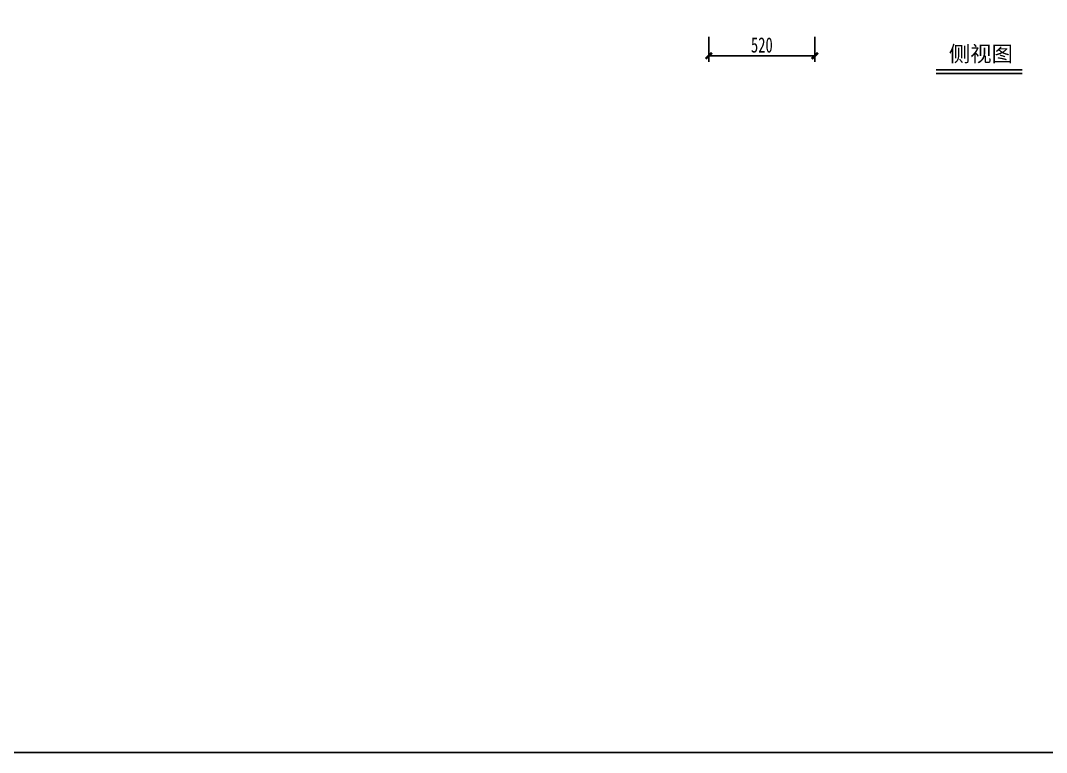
# Model space of a CAD drawing. Header units: millimetres. Extents: x 3104083 to 3173399, y -3165492 to -3044687.
# Drawn here: x 3156638 to 3161670, y -3144882 to -3141292 of the extents above; entities that cross this region are included whole.
import ezdxf

# ---------------------------------------------------------------- set-up
doc = ezdxf.new("R2010")
doc.units = ezdxf.units.MM
doc.header["$LTSCALE"] = 500
doc.header["$MEASUREMENT"] = 0
doc.header["$PDMODE"] = 2
doc.layers.get('0').update_dxf_attribs({"linetype": 'CONTINUOUS'})
doc.layers.get('DEFPOINTS').update_dxf_attribs({"linetype": 'CONTINUOUS'})
for name, color, linetype in [('D-节点尺寸', 5, 'CONTINUOUS'), ('P-完成面', 3, 'CONTINUOUS'), ('ZB_厨柜', 7, 'CONTINUOUS')]:
    doc.layers.add(name, color=color, linetype=linetype)
doc.styles.add('DIM', font='SimSun.ttf', dxfattribs={"width": 0.7})
doc.styles.add('ZB_宋体', font='SimSun.ttf', dxfattribs={"height": 80})
doc.dimstyles.new('30', dxfattribs={"dimscale": 30, "dimtxt": 2.5, "dimasz": 1, "dimexe": 1, "dimexo": 1, "dimgap": 0.5, "dimtad": 1, "dimdec": 0, "dimzin": 0, "dimdsep": 46, "dimtxsty": 'DIM', "dimblk": 'ARCHTICK', "dimcen": 0, "dimclrd": 5, "dimclre": 5, "dimclrt": 35, "dimadec": 0, "dimazin": 0, "dimtfac": 0.5, "dimtdec": 0, "dimtix": 1, "dimtmove": 2, "dimatfit": 2, "dimldrblk": 'A', "dimfxl": 0, "dimtolj": 1, "dimtzin": 0, "dimlwd": -1, "dimlwe": -1, "dimarcsym": 0})

# ---------------------------------------------------------------- blocks, each defined once
blk = doc.blocks.new('_ArchTick')
at = {"color": 0, "linetype": 'ByBlock', "const_width": 0.4}
blk.add_lwpolyline([(-0.5, -0.5), (0.5, 0.5)], dxfattribs=at)
blk = doc.blocks.new('*D1878')
at = {"layer": 'DEFPOINTS', "color": 0, "ltscale": 100}
for p in [(3160013.6, -3141340.9), (3160533.6, -3141340.9), (3160533.6, -3141464.6)]:
    blk.add_point(p, dxfattribs=at)
at = {"layer": 'P-完成面', "color": 5, "ltscale": 100}
for p, q in [((3160013.6, -3141370.9), (3160013.6, -3141494.6)), ((3160533.6, -3141370.9), (3160533.6, -3141494.6)), ((3160013.6, -3141464.6), (3160533.6, -3141464.6))]:
    blk.add_line(p, q, dxfattribs=at)
at = {"layer": 'P-完成面', "color": 5, "ltscale": 100, "xscale": 30, "yscale": 30, "zscale": 30, "rotation": 180}
blk.add_blockref('_ArchTick', (3160013.6, -3141464.6), dxfattribs=at)
at = {"layer": 'P-完成面', "color": 5, "ltscale": 100, "xscale": 30, "yscale": 30, "zscale": 30}
blk.add_blockref('_ArchTick', (3160533.6, -3141464.6), dxfattribs=at)
at = {"layer": 'P-完成面', "color": 35, "ltscale": 100, "insert": (3160273.6, -3141412.1), "char_height": 75, "attachment_point": 5, "style": 'DIM'}
blk.add_mtext('\\A1;520', dxfattribs=at)
blk = doc.blocks.new('A')
for p, q in [((-0.37, 0), (-2.13, 0)), ((-1.44, 1.15), (-1.09, 1.44)), ((-1.44, 1.15), (-0.37, 0)), ((-1.44, -1.15), (-0.37, 0)), ((-1.09, 1.44), (0, 0)), ((-1.09, -1.44), (0, 0)), ((-1.44, -1.15), (-1.09, -1.44))]:
    blk.add_line(p, q)
for points in [[(-1.44, 1.15), (-1.09, 1.44), (-0.37, 0), (0, 0)], [(-1.44, -1.15), (-1.09, -1.44), (-0.37, 0), (0, 0)]]:
    blk.add_solid(points)

msp = doc.modelspace()

# ---------------------------------------------------------------- linework, layer by layer
at = {"layer": 'D-节点尺寸', "color": 251, "ltscale": 100}
msp.add_lwpolyline([(3104083.146, -3130052.581), (3173399.353, -3130052.581), (3173399.353, -3144882.223), (3104083.146, -3144882.223)], close=True, dxfattribs=at)
at = {"layer": 'ZB_厨柜', "color": 253}
for p, q in [((3161550.033, -3141533.199), (3161128.322, -3141533.199)), ((3161550.033, -3141551.631), (3161128.322, -3141551.631))]:
    msp.add_line(p, q, dxfattribs=at)

# ---------------------------------------------------------------- texts
at = {"layer": 'ZB_厨柜', "color": 2, "insert": (3161504.902, -3141416.408), "char_height": 76.8, "attachment_point": 3, "style": 'ZB_宋体'}
msp.add_mtext('{\\C256;侧视图}', dxfattribs=at)

# ---------------------------------------------------------------- dimensions: what is measured, and where the dimension line sits
at = {"layer": 'P-完成面', "color": 251, "ltscale": 100}
dim = msp.add_linear_dim(base=(3160533.607, -3141464.595), p1=(3160013.607, -3141340.887), p2=(3160533.607, -3141340.887), dimstyle='30', dxfattribs=at)
dim.commit()
dim.dimension.update_dxf_attribs({"geometry": '*D1878', "text_midpoint": (3160273.607, -3141412.095)})

doc.saveas('drawing.dxf')
